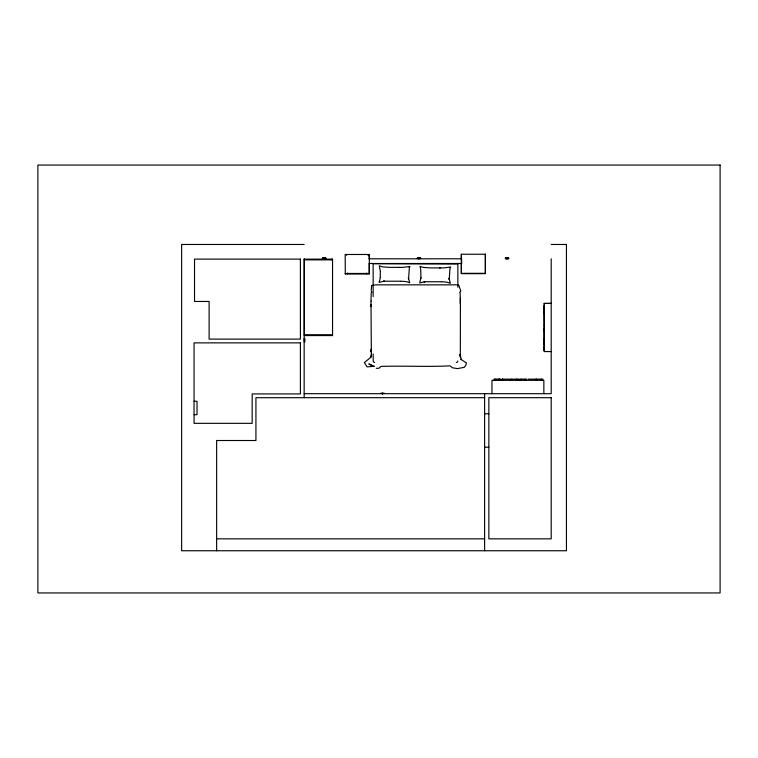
<?xml version="1.0" encoding="UTF-8"?>
<svg xmlns="http://www.w3.org/2000/svg" width="758" height="758" viewBox="0 0 758 758"><rect width="100%" height="100%" fill="white"/><g stroke="black" fill="none" stroke-linecap="round" stroke-linejoin="round"><path stroke-width="1.14" d="M304.384 340.389L304.384 338.779M371.032 301.021L371.164 292.976M420.699 269.109L420.984 278.366M460.305 303.75L460.172 293.109M371.249 289.859L371.685 285.7M409.434 266.74L408.562 278.972L408.363 277.76L409.69 282.791C406.733 281.436 404.279 281.379 400.84 281.237M450.062 267.29L449.238 279.512L449.049 278.309L450.366 283.331C447.419 281.985 444.965 281.929 441.526 281.786M371.505 354.327L370.719 356.753M457.86 361.026L457.737 361.433A1.933 1.933 0 0 1 456.657 362.447L456.325 362.523M459.68 292.569L460.798 290.92L459.016 285.946M409.301 267.129L410.002 266.579L402.356 267.375L389.479 267.347L382.619 266.911L379.265 265.764L380.402 271.43M449.977 267.678L450.688 267.129L443.042 267.925L430.165 267.896L423.097 267.375L419.951 266.314L420.567 268.465M370.643 357.425L364.361 362.551L367.052 366.863L374.594 366.275M458.827 285.501L458.59 284.97L455.567 284.847L375.722 284.856L371.837 285.51M400.395 281.218L383.936 281.227L379.038 282.374C380.933 277.21 379.985 276.945 380.383 271.383M441.08 281.758L424.622 281.768L419.724 282.924L420.927 277.76M399.542 267.47L398.973 267.479M439.659 268.029L440.218 268.01M551.199 351.579L544.14 351.579L544.14 303.437L551.199 303.352M376.262 368.312L378.886 368.293L381.018 366.389C403.91 365.716 427.086 366.995 450.062 365.849L452.488 367.801L457.453 368.596L464.18 367.355L465.753 365.489L466.464 362.94L460.561 359.178M304.157 244.474L181.636 244.474L181.636 550.753L566.444 550.753L566.444 244.474L551.199 244.474M418.795 257.606L418.748 258.649M323.069 257.701L325.466 257.701M417.639 257.701L420.046 257.701M505.832 257.701L508.239 257.701M323.268 257.796L325.267 257.796L325.258 258.412L325.135 257.796M419.847 257.796L417.838 257.796L417.857 258.412L417.971 257.796M508.04 257.796L506.041 257.796L506.05 258.412L506.173 257.796M322.434 258.27L326.148 258.27M417.004 258.27L420.718 258.27M505.207 258.27L508.921 258.27M419.828 258.412L419.705 257.796M322.889 258.696L325.665 258.696M417.459 258.696L420.245 258.696M505.662 258.696L508.438 258.696M322.624 258.743L325.959 258.743M369.383 258.8L461.613 258.791L461.613 264.068M505.397 258.743L508.722 258.743M304.318 259.861L332.554 259.861M461.613 263.49L369.383 263.509L369.392 264.078M373.154 296.615L373.144 263.727L457.851 264.049M461.414 273.382L485.31 273.382M347.685 273.458L366.806 273.458M463.801 273.496L482.922 273.496M345.297 273.6L369.203 273.6M345.174 273.846L369.317 273.846L369.317 254.48L345.174 254.48L345.297 273.846M544.14 303.437L551.199 303.437M544.14 305.095L543.818 310.031M544.14 315.328L543.818 310.647M544.14 316.039L544.14 321.762M544.14 322.737L544.14 327.38M544.14 333.084L543.818 328.404M544.14 333.776L544.14 338.769M304.318 334.723L332.554 334.723M544.14 345.364L543.818 350.3M509.613 379.152L502.251 379.152L502.251 380.327M528.023 379.152L535.641 379.152M380.791 393.146L384.116 393.146M304.157 393.696L551.199 393.696L551.199 258.743M484.618 397.694L255.929 397.694L255.929 440.512L216.636 440.512L216.636 550.753M194.057 401.285L197.023 401.285L197.023 414.692L194.057 414.692M484.618 413.773L488.853 413.773M484.618 447.182L488.853 447.182M216.636 538.853L484.618 538.853M374.689 362.532L374.547 362.514A1.933 1.933 0 0 1 373.182 361.149L373.163 353.986M373.306 365.849L368.786 363.925L371.543 365.384M371.183 290.759L371.903 292.474M461.319 359.15L459.926 354.412L460.333 357.027L460.409 300.992M371.363 357.113L370.994 301.087M460.371 298.33L460.409 301.068M543.818 339.091L543.818 344.35M543.856 393.696L543.856 380.327L491.961 380.327L491.961 393.696M542.823 380.327L542.823 379.152L535.963 379.152L535.963 380.327M541.383 379.152L541.383 380.327M536.55 379.152L536.55 380.327M526.545 380.327L526.545 379.152L519.817 379.152L519.817 380.327M525.114 379.152L525.114 380.327M521.248 379.152L521.248 380.327M518.728 380.327L518.728 379.152L510.437 379.152L510.437 380.327M518.159 379.152L518.159 380.327M516.511 379.152L516.511 380.327M511.28 379.152L511.28 380.327M508.021 257.796L508.021 258.412L507.907 257.796M507.13 258.649L507.083 257.606L506.941 258.649M502.488 379.152L502.488 380.327M502.412 379.152L502.412 380.327M500.801 380.327L500.801 379.152L494.064 379.152L494.064 380.327M499.74 379.152L499.74 380.327M499.38 379.152L499.38 380.327M498.499 379.152L498.499 380.327M495.94 379.152L495.94 380.327M494.709 379.152L494.709 380.327M485.31 254.252L485.31 273.619M484.618 393.696L484.618 550.753M461.414 254.252L461.414 258.753M461.414 263.253L461.414 273.619M457.851 263.708L457.851 287.235M418.937 257.701L418.937 258.649M382.572 393.241L382.572 394.094M382.383 393.241L382.383 394.094M369.203 254.48L369.203 258.98M369.203 263.481L369.203 273.846M368.009 254.48L368.009 255.313M366.806 273.003L366.806 273.846M347.685 273.003L347.685 273.846M346.491 254.48L346.491 255.313M331.142 259.151L331.142 259.861M324.367 258.649L324.32 257.606L324.178 258.649M323.401 257.796L323.401 258.412L323.287 257.796M304.328 338.4L304.328 342.398M304.157 258.743L304.157 397.694M371.032 304.612L370.965 306.374L371.032 304.631M371.287 349.173L371.155 351.778L371.287 349.173M408.704 272.027L408.704 272.027M380.355 277.456L380.345 277.513M384.173 281.085L383.548 281.313L384.173 281.085M424.859 281.635L424.224 281.862L424.859 281.635M720.1 165.064L37.9 165.064L37.9 592.936L720.1 592.936L720.1 165.064M485.433 254.252L461.29 254.252L461.29 273.619L485.433 273.619L485.433 254.252M300.395 259.113L194.522 259.113L194.522 301.466L209.113 301.466L209.113 339.11L300.395 339.11L300.395 259.113M332.554 259.151L304.318 259.151L304.318 335.567L332.554 335.567L332.554 259.151M304.659 338.712L304.659 342.095L304.669 338.769M300.395 342.872L194.057 342.872L194.057 423.334L252.168 423.334L252.168 393.923L300.395 393.923L300.395 342.872M551.199 397.694L488.853 397.694L488.853 538.853L551.199 538.853L551.199 397.694"/></g></svg>
